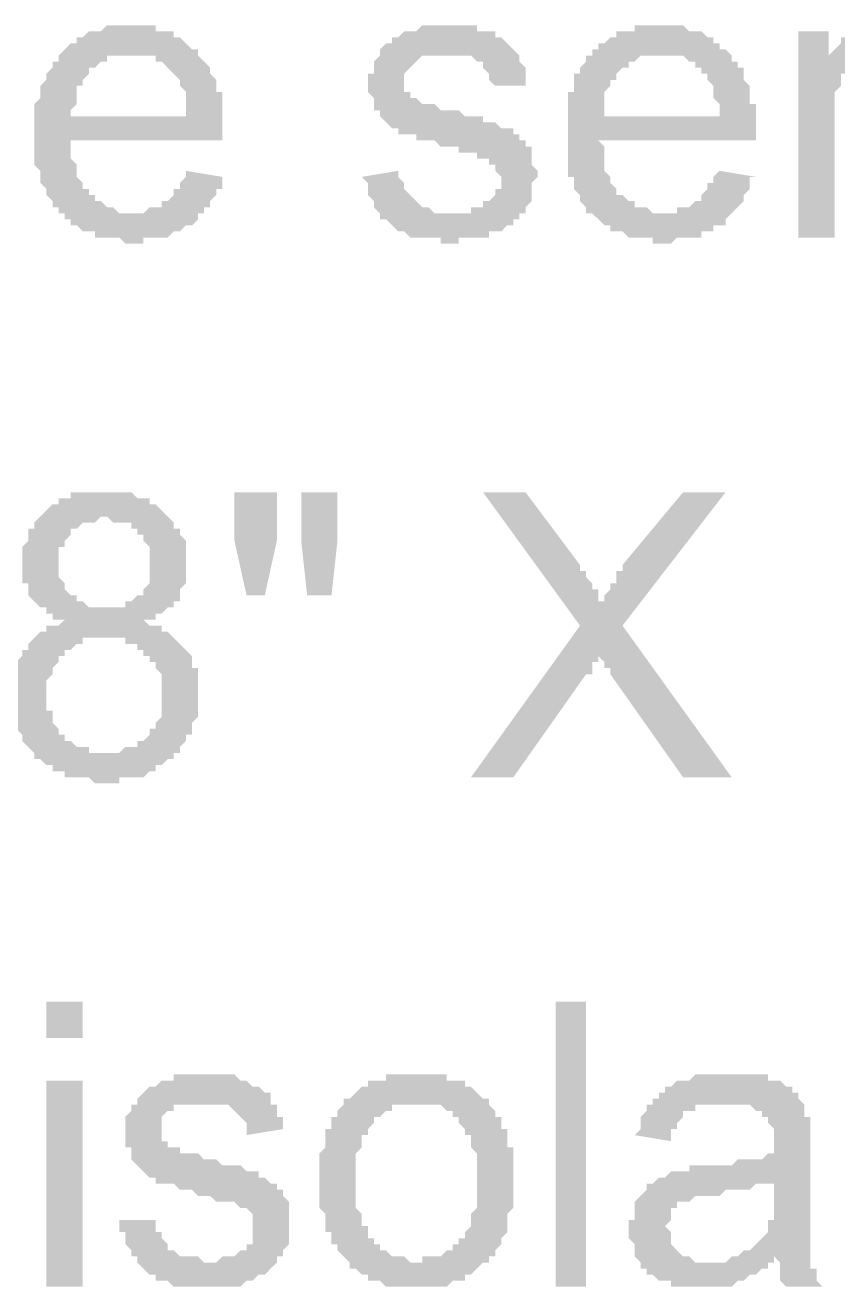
# Model space of a CAD drawing. Header units: millimetres. Extents: x 3949 to 6037, y -1956 to 1273.
# Drawn here: x 4875.21 to 4881.75, y -1666.15 to -1656 of the extents above; entities that cross this region are included whole.
import ezdxf

# ---------------------------------------------------------------- set-up
doc = ezdxf.new("R2010")
doc.units = ezdxf.units.MM
doc.layers.add('PADRÃO DE ENTRADA', color=7, linetype='Continuous', lineweight=0)

msp = doc.modelspace()

# ---------------------------------------------------------------- hatches: boundary and pattern name
at = {"layer": 'PADRÃO DE ENTRADA', "transparency": 33554559}
h = msp.add_hatch(color=7, dxfattribs=at)
h.paths.add_polyline_path([(4876.506, -1657.167), (4876.799, -1657.216), (4876.799, -1657.216), (4876.799, -1657.265), (4876.799, -1657.313), (4876.75, -1657.313), (4876.75, -1657.362), (4876.75, -1657.362), (4876.701, -1657.411), (4876.701, -1657.411), (4876.701, -1657.46), (4876.652, -1657.46), (4876.652, -1657.509), (4876.604, -1657.509), (4876.604, -1657.557), (4876.604, -1657.557), (4876.555, -1657.606), (4876.555, -1657.606), (4876.506, -1657.606), (4876.506, -1657.606), (4876.457, -1657.655), (4876.457, -1657.655), (4876.408, -1657.655), (4876.408, -1657.655), (4876.359, -1657.704), (4876.359, -1657.704), (4876.311, -1657.704), (4876.262, -1657.704), (4876.262, -1657.704), (4876.213, -1657.704), (4876.164, -1657.704), (4876.164, -1657.753), (4876.115, -1657.753), (4876.067, -1657.753), (4876.067, -1657.753), (4876.067, -1657.753), (4876.018, -1657.753), (4875.969, -1657.704), (4875.92, -1657.704), (4875.92, -1657.704), (4875.871, -1657.704), (4875.822, -1657.704), (4875.822, -1657.704), (4875.774, -1657.704), (4875.774, -1657.655), (4875.725, -1657.655), (4875.725, -1657.655), (4875.676, -1657.655), (4875.627, -1657.606), (4875.627, -1657.606), (4875.578, -1657.606), (4875.578, -1657.557), (4875.578, -1657.557), (4875.53, -1657.557), (4875.53, -1657.509), (4875.481, -1657.509), (4875.481, -1657.509), (4875.481, -1657.46), (4875.432, -1657.46), (4875.432, -1657.411), (4875.432, -1657.411), (4875.383, -1657.362), (4875.383, -1657.362), (4875.383, -1657.313), (4875.383, -1657.313), (4875.334, -1657.265), (4875.334, -1657.216), (4875.334, -1657.216), (4875.334, -1657.167), (4875.334, -1657.167), (4875.285, -1657.118), (4875.285, -1657.069), (4875.285, -1657.069), (4875.285, -1657.02), (4875.285, -1656.972), (4875.285, -1656.923), (4875.285, -1656.923), (4875.285, -1656.874), (4875.285, -1656.825), (4875.285, -1656.825), (4875.285, -1656.776), (4875.285, -1656.728), (4875.285, -1656.679), (4875.285, -1656.679), (4875.285, -1656.63), (4875.334, -1656.581), (4875.334, -1656.581), (4875.334, -1656.532), (4875.334, -1656.532), (4875.334, -1656.483), (4875.383, -1656.435), (4875.383, -1656.435), (4875.383, -1656.386), (4875.383, -1656.386), (4875.432, -1656.337), (4875.432, -1656.337), (4875.432, -1656.288), (4875.481, -1656.288), (4875.481, -1656.239), (4875.481, -1656.239), (4875.481, -1656.239), (4875.53, -1656.19), (4875.53, -1656.19), (4875.578, -1656.142), (4875.578, -1656.142), (4875.627, -1656.142), (4875.627, -1656.093), (4875.676, -1656.093), (4875.676, -1656.093), (4875.725, -1656.044), (4875.774, -1656.044), (4875.774, -1656.044), (4875.822, -1656.044), (4875.822, -1656.044), (4875.871, -1655.995), (4875.92, -1655.995), (4875.92, -1655.995), (4875.969, -1655.995), (4876.018, -1655.995), (4876.018, -1655.995), (4876.067, -1655.995), (4876.067, -1655.995), (4876.115, -1655.995), (4876.115, -1655.995), (4876.164, -1655.995), (4876.213, -1655.995), (4876.213, -1655.995), (4876.262, -1655.995), (4876.262, -1656.044), (4876.311, -1656.044), (4876.359, -1656.044), (4876.359, -1656.044), (4876.408, -1656.044), (4876.408, -1656.093), (4876.457, -1656.093), (4876.457, -1656.093), (4876.506, -1656.142), (4876.506, -1656.142), (4876.555, -1656.19), (4876.555, -1656.19), (4876.604, -1656.19), (4876.604, -1656.239), (4876.604, -1656.239), (4876.652, -1656.288), (4876.652, -1656.288), (4876.652, -1656.288), (4876.701, -1656.337), (4876.701, -1656.337), (4876.701, -1656.386), (4876.75, -1656.435), (4876.75, -1656.435), (4876.75, -1656.483), (4876.75, -1656.483), (4876.75, -1656.532), (4876.799, -1656.532), (4876.799, -1656.581), (4876.799, -1656.63), (4876.799, -1656.63), (4876.799, -1656.679), (4876.799, -1656.728), (4876.799, -1656.776), (4876.799, -1656.776), (4876.799, -1656.825), (4876.799, -1656.874), (4876.799, -1656.874), (4876.799, -1656.923), (4876.799, -1656.923), (4875.578, -1656.923), (4875.578, -1656.972), (4875.578, -1657.02), (4875.578, -1657.02), (4875.578, -1657.069), (4875.627, -1657.118), (4875.627, -1657.118), (4875.627, -1657.167), (4875.627, -1657.216), (4875.627, -1657.216), (4875.676, -1657.265), (4875.676, -1657.265), (4875.676, -1657.313), (4875.725, -1657.313), (4875.725, -1657.362), (4875.725, -1657.362), (4875.774, -1657.362), (4875.774, -1657.411), (4875.822, -1657.411), (4875.822, -1657.411), (4875.871, -1657.46), (4875.871, -1657.46), (4875.92, -1657.46), (4875.92, -1657.46), (4875.969, -1657.509), (4876.018, -1657.509), (4876.018, -1657.509), (4876.067, -1657.509), (4876.067, -1657.509), (4876.115, -1657.509), (4876.164, -1657.509), (4876.164, -1657.509), (4876.213, -1657.46), (4876.262, -1657.46), (4876.262, -1657.46), (4876.311, -1657.46), (4876.311, -1657.411), (4876.359, -1657.411), (4876.359, -1657.411), (4876.408, -1657.362), (4876.408, -1657.362), (4876.408, -1657.313), (4876.457, -1657.313), (4876.457, -1657.265), (4876.457, -1657.265), (4876.506, -1657.216), (4876.506, -1657.216), (4876.506, -1657.167), (4876.506, -1657.167)], flags=0)
h.paths.add_polyline_path([(4875.578, -1656.728), (4876.506, -1656.728), (4876.506, -1656.679), (4876.506, -1656.63), (4876.506, -1656.581), (4876.506, -1656.581), (4876.506, -1656.532), (4876.457, -1656.483), (4876.457, -1656.483), (4876.457, -1656.435), (4876.457, -1656.435), (4876.408, -1656.386), (4876.408, -1656.386), (4876.408, -1656.386), (4876.359, -1656.337), (4876.359, -1656.337), (4876.311, -1656.288), (4876.311, -1656.288), (4876.262, -1656.288), (4876.262, -1656.239), (4876.213, -1656.239), (4876.164, -1656.239), (4876.164, -1656.239), (4876.115, -1656.239), (4876.115, -1656.239), (4876.067, -1656.239), (4876.018, -1656.239), (4876.018, -1656.239), (4875.969, -1656.239), (4875.92, -1656.239), (4875.92, -1656.239), (4875.871, -1656.239), (4875.871, -1656.288), (4875.822, -1656.288), (4875.822, -1656.288), (4875.774, -1656.337), (4875.774, -1656.337), (4875.725, -1656.337), (4875.725, -1656.386), (4875.725, -1656.386), (4875.676, -1656.435), (4875.676, -1656.435), (4875.676, -1656.483), (4875.627, -1656.483), (4875.627, -1656.532), (4875.627, -1656.581), (4875.627, -1656.581), (4875.627, -1656.63), (4875.578, -1656.679), (4875.578, -1656.679), (4875.578, -1656.728)], flags=0)
for points in [[(4877.922, -1657.216), (4878.215, -1657.167), (4878.215, -1657.167), (4878.215, -1657.216), (4878.263, -1657.265), (4878.263, -1657.265), (4878.263, -1657.313), (4878.263, -1657.313), (4878.312, -1657.362), (4878.312, -1657.362), (4878.361, -1657.411), (4878.361, -1657.411), (4878.361, -1657.411), (4878.41, -1657.46), (4878.41, -1657.46), (4878.459, -1657.46), (4878.459, -1657.46), (4878.508, -1657.509), (4878.556, -1657.509), (4878.556, -1657.509), (4878.605, -1657.509), (4878.654, -1657.509), (4878.654, -1657.509), (4878.703, -1657.509), (4878.703, -1657.509), (4878.752, -1657.509), (4878.801, -1657.509), (4878.801, -1657.46), (4878.849, -1657.46), (4878.898, -1657.46), (4878.898, -1657.46), (4878.898, -1657.411), (4878.947, -1657.411), (4878.947, -1657.411), (4878.996, -1657.362), (4878.996, -1657.362), (4878.996, -1657.313), (4879.045, -1657.313), (4879.045, -1657.265), (4879.045, -1657.216), (4879.045, -1657.216), (4878.996, -1657.167), (4878.996, -1657.167), (4878.996, -1657.118), (4878.947, -1657.118), (4878.947, -1657.069), (4878.947, -1657.069), (4878.898, -1657.069), (4878.898, -1657.069), (4878.849, -1657.069), (4878.849, -1657.02), (4878.801, -1657.02), (4878.752, -1657.02), (4878.703, -1657.02), (4878.703, -1656.972), (4878.654, -1656.972), (4878.605, -1656.972), (4878.556, -1656.972), (4878.556, -1656.972), (4878.508, -1656.923), (4878.459, -1656.923), (4878.41, -1656.923), (4878.41, -1656.923), (4878.361, -1656.923), (4878.361, -1656.874), (4878.312, -1656.874), (4878.312, -1656.874), (4878.263, -1656.874), (4878.263, -1656.874), (4878.215, -1656.874), (4878.215, -1656.874), (4878.215, -1656.825), (4878.166, -1656.825), (4878.166, -1656.825), (4878.117, -1656.776), (4878.117, -1656.776), (4878.068, -1656.728), (4878.068, -1656.728), (4878.068, -1656.679), (4878.019, -1656.679), (4878.019, -1656.63), (4878.019, -1656.63), (4878.019, -1656.581), (4877.971, -1656.532), (4877.971, -1656.532), (4877.971, -1656.483), (4877.971, -1656.483), (4877.971, -1656.435), (4877.971, -1656.386), (4878.019, -1656.386), (4878.019, -1656.337), (4878.019, -1656.337), (4878.019, -1656.288), (4878.019, -1656.288), (4878.068, -1656.239), (4878.068, -1656.19), (4878.068, -1656.19), (4878.117, -1656.142), (4878.117, -1656.142), (4878.166, -1656.142), (4878.166, -1656.093), (4878.215, -1656.093), (4878.215, -1656.093), (4878.263, -1656.044), (4878.263, -1656.044), (4878.312, -1656.044), (4878.361, -1656.044), (4878.361, -1656.044), (4878.361, -1656.044), (4878.41, -1655.995), (4878.459, -1655.995), (4878.459, -1655.995), (4878.508, -1655.995), (4878.556, -1655.995), (4878.556, -1655.995), (4878.605, -1655.995), (4878.654, -1655.995), (4878.654, -1655.995), (4878.703, -1655.995), (4878.752, -1655.995), (4878.752, -1655.995), (4878.801, -1655.995), (4878.849, -1655.995), (4878.849, -1656.044), (4878.898, -1656.044), (4878.898, -1656.044), (4878.947, -1656.044), (4878.996, -1656.044), (4878.996, -1656.093), (4879.045, -1656.093), (4879.045, -1656.093), (4879.093, -1656.142), (4879.093, -1656.142), (4879.142, -1656.19), (4879.142, -1656.19), (4879.142, -1656.19), (4879.191, -1656.239), (4879.191, -1656.239), (4879.191, -1656.288), (4879.191, -1656.288), (4879.24, -1656.337), (4879.24, -1656.386), (4879.24, -1656.386), (4879.24, -1656.435), (4879.24, -1656.483), (4878.996, -1656.483), (4878.996, -1656.483), (4878.947, -1656.435), (4878.947, -1656.386), (4878.947, -1656.386), (4878.898, -1656.337), (4878.898, -1656.337), (4878.898, -1656.288), (4878.849, -1656.288), (4878.849, -1656.288), (4878.849, -1656.288), (4878.801, -1656.239), (4878.752, -1656.239), (4878.752, -1656.239), (4878.703, -1656.239), (4878.654, -1656.239), (4878.654, -1656.239), (4878.605, -1656.239), (4878.556, -1656.239), (4878.556, -1656.239), (4878.508, -1656.239), (4878.459, -1656.239), (4878.459, -1656.239), (4878.41, -1656.239), (4878.361, -1656.288), (4878.361, -1656.288), (4878.361, -1656.288), (4878.361, -1656.288), (4878.312, -1656.337), (4878.312, -1656.337), (4878.263, -1656.386), (4878.263, -1656.386), (4878.263, -1656.435), (4878.263, -1656.435), (4878.263, -1656.483), (4878.263, -1656.483), (4878.263, -1656.532), (4878.312, -1656.532), (4878.312, -1656.581), (4878.312, -1656.581), (4878.361, -1656.581), (4878.41, -1656.63), (4878.41, -1656.63), (4878.41, -1656.63), (4878.41, -1656.63), (4878.459, -1656.63), (4878.459, -1656.63), (4878.508, -1656.63), (4878.556, -1656.679), (4878.605, -1656.679), (4878.654, -1656.679), (4878.654, -1656.679), (4878.703, -1656.679), (4878.752, -1656.728), (4878.752, -1656.728), (4878.801, -1656.728), (4878.849, -1656.728), (4878.898, -1656.728), (4878.898, -1656.776), (4878.947, -1656.776), (4878.947, -1656.776), (4878.996, -1656.776), (4878.996, -1656.776), (4879.045, -1656.825), (4879.045, -1656.825), (4879.045, -1656.825), (4879.093, -1656.825), (4879.142, -1656.825), (4879.142, -1656.874), (4879.191, -1656.874), (4879.191, -1656.923), (4879.24, -1656.923), (4879.24, -1656.972), (4879.24, -1656.972), (4879.289, -1656.972), (4879.289, -1657.02), (4879.289, -1657.02), (4879.289, -1657.069), (4879.289, -1657.118), (4879.289, -1657.118), (4879.338, -1657.167), (4879.338, -1657.216), (4879.338, -1657.216), (4879.338, -1657.216), (4879.289, -1657.265), (4879.289, -1657.313), (4879.289, -1657.313), (4879.289, -1657.362), (4879.289, -1657.411), (4879.289, -1657.411), (4879.24, -1657.46), (4879.24, -1657.46), (4879.24, -1657.509), (4879.191, -1657.509), (4879.191, -1657.557), (4879.142, -1657.557), (4879.142, -1657.606), (4879.093, -1657.606), (4879.093, -1657.606), (4879.045, -1657.655), (4879.045, -1657.655), (4878.996, -1657.655), (4878.947, -1657.655), (4878.947, -1657.704), (4878.898, -1657.704), (4878.898, -1657.704), (4878.849, -1657.704), (4878.801, -1657.704), (4878.801, -1657.704), (4878.752, -1657.704), (4878.703, -1657.704), (4878.703, -1657.753), (4878.654, -1657.753), (4878.654, -1657.753), (4878.605, -1657.753), (4878.556, -1657.753), (4878.556, -1657.704), (4878.508, -1657.704), (4878.459, -1657.704), (4878.41, -1657.704), (4878.41, -1657.704), (4878.361, -1657.704), (4878.361, -1657.704), (4878.312, -1657.704), (4878.263, -1657.655), (4878.263, -1657.655), (4878.215, -1657.655), (4878.215, -1657.655), (4878.166, -1657.606), (4878.166, -1657.606), (4878.166, -1657.606), (4878.117, -1657.557), (4878.117, -1657.557), (4878.068, -1657.557), (4878.068, -1657.509), (4878.068, -1657.509), (4878.019, -1657.46), (4878.019, -1657.46), (4878.019, -1657.411), (4877.971, -1657.362), (4877.971, -1657.362), (4877.971, -1657.313), (4877.971, -1657.313), (4877.971, -1657.265), (4877.922, -1657.216), (4877.922, -1657.216)], [(4881.437, -1657.704), (4881.437, -1656.044), (4881.681, -1656.044), (4881.681, -1656.288), (4881.681, -1656.239), (4881.73, -1656.19), (4881.73, -1656.19), (4881.779, -1656.142), (4881.779, -1656.142), (4881.779, -1656.093), (4881.827, -1656.093), (4881.827, -1656.093), (4881.876, -1656.044), (4881.876, -1656.044), (4881.876, -1656.044), (4881.925, -1656.044), (4881.925, -1655.995), (4881.974, -1655.995), (4882.023, -1655.995), (4882.023, -1655.995), (4882.023, -1655.995), (4882.071, -1655.995), (4882.12, -1655.995), (4882.12, -1655.995), (4882.169, -1655.995), (4882.169, -1656.044), (4882.218, -1656.044), (4882.267, -1656.044), (4882.267, -1656.044), (4882.316, -1656.093), (4882.316, -1656.093), (4882.218, -1656.337), (4882.218, -1656.337), (4882.169, -1656.337), (4882.12, -1656.288), (4882.12, -1656.288), (4882.071, -1656.288), (4882.071, -1656.288), (4882.023, -1656.288), (4881.974, -1656.288), (4881.974, -1656.288), (4881.925, -1656.288), (4881.925, -1656.337), (4881.876, -1656.337), (4881.876, -1656.337), (4881.827, -1656.337), (4881.827, -1656.386), (4881.779, -1656.386), (4881.779, -1656.435), (4881.779, -1656.483), (4881.779, -1656.483), (4881.779, -1656.483), (4881.73, -1656.532), (4881.73, -1656.532), (4881.73, -1656.581), (4881.73, -1656.63), (4881.73, -1656.63), (4881.73, -1656.679), (4881.73, -1656.728), (4881.73, -1656.728), (4881.73, -1656.776), (4881.73, -1656.825), (4881.73, -1656.825), (4881.73, -1657.704)], [(4878.801, -1662.049), (4879.679, -1660.828), (4878.898, -1659.754), (4879.24, -1659.754), (4879.679, -1660.34), (4879.679, -1660.389), (4879.728, -1660.389), (4879.728, -1660.438), (4879.777, -1660.487), (4879.777, -1660.487), (4879.777, -1660.536), (4879.826, -1660.536), (4879.826, -1660.584), (4879.826, -1660.584), (4879.826, -1660.633), (4879.875, -1660.633), (4879.875, -1660.584), (4879.875, -1660.584), (4879.923, -1660.536), (4879.923, -1660.536), (4879.923, -1660.487), (4879.972, -1660.487), (4879.972, -1660.438), (4879.972, -1660.389), (4880.021, -1660.389), (4880.021, -1660.34), (4880.509, -1659.754), (4880.851, -1659.754), (4880.021, -1660.828), (4880.9, -1662.049), (4880.509, -1662.049), (4879.923, -1661.219), (4879.923, -1661.219), (4879.923, -1661.17), (4879.875, -1661.17), (4879.875, -1661.121), (4879.826, -1661.073), (4879.826, -1661.073), (4879.826, -1661.121), (4879.777, -1661.121), (4879.777, -1661.17), (4879.777, -1661.219), (4879.728, -1661.219), (4879.728, -1661.219), (4879.728, -1661.219), (4879.142, -1662.049)], [(4875.969, -1665.613), (4876.262, -1665.613), (4876.262, -1665.613), (4876.262, -1665.662), (4876.262, -1665.71), (4876.311, -1665.71), (4876.311, -1665.759), (4876.311, -1665.759), (4876.359, -1665.808), (4876.359, -1665.808), (4876.359, -1665.857), (4876.408, -1665.857), (4876.408, -1665.857), (4876.408, -1665.857), (4876.457, -1665.906), (4876.506, -1665.906), (4876.506, -1665.906), (4876.555, -1665.906), (4876.555, -1665.906), (4876.604, -1665.906), (4876.652, -1665.955), (4876.701, -1665.955), (4876.701, -1665.955), (4876.701, -1665.955), (4876.75, -1665.955), (4876.799, -1665.906), (4876.848, -1665.906), (4876.848, -1665.906), (4876.897, -1665.906), (4876.897, -1665.906), (4876.945, -1665.857), (4876.945, -1665.857), (4876.994, -1665.857), (4876.994, -1665.808), (4877.043, -1665.808), (4877.043, -1665.759), (4877.043, -1665.759), (4877.043, -1665.71), (4877.043, -1665.71), (4877.043, -1665.662), (4877.043, -1665.662), (4877.043, -1665.613), (4877.043, -1665.564), (4877.043, -1665.564), (4876.994, -1665.515), (4876.994, -1665.515), (4876.945, -1665.515), (4876.945, -1665.515), (4876.945, -1665.515), (4876.897, -1665.466), (4876.897, -1665.466), (4876.848, -1665.466), (4876.799, -1665.466), (4876.75, -1665.466), (4876.701, -1665.418), (4876.701, -1665.418), (4876.652, -1665.418), (4876.604, -1665.418), (4876.555, -1665.369), (4876.555, -1665.369), (4876.506, -1665.369), (4876.457, -1665.369), (4876.457, -1665.369), (4876.408, -1665.32), (4876.359, -1665.32), (4876.359, -1665.32), (4876.311, -1665.32), (4876.311, -1665.32), (4876.262, -1665.32), (4876.262, -1665.271), (4876.262, -1665.271), (4876.213, -1665.271), (4876.213, -1665.271), (4876.164, -1665.222), (4876.164, -1665.222), (4876.115, -1665.173), (4876.115, -1665.173), (4876.115, -1665.173), (4876.067, -1665.125), (4876.067, -1665.125), (4876.067, -1665.076), (4876.067, -1665.027), (4876.018, -1665.027), (4876.018, -1664.978), (4876.018, -1664.929), (4876.018, -1664.929), (4876.018, -1664.929), (4876.018, -1664.881), (4876.018, -1664.832), (4876.018, -1664.832), (4876.018, -1664.783), (4876.067, -1664.734), (4876.067, -1664.734), (4876.067, -1664.685), (4876.115, -1664.685), (4876.115, -1664.636), (4876.115, -1664.636), (4876.164, -1664.588), (4876.164, -1664.588), (4876.213, -1664.539), (4876.213, -1664.539), (4876.213, -1664.539), (4876.262, -1664.539), (4876.311, -1664.49), (4876.311, -1664.49), (4876.359, -1664.49), (4876.408, -1664.49), (4876.408, -1664.441), (4876.408, -1664.441), (4876.457, -1664.441), (4876.506, -1664.441), (4876.506, -1664.441), (4876.555, -1664.441), (4876.555, -1664.441), (4876.604, -1664.441), (4876.652, -1664.441), (4876.652, -1664.441), (4876.701, -1664.441), (4876.75, -1664.441), (4876.75, -1664.441), (4876.799, -1664.441), (4876.848, -1664.441), (4876.848, -1664.441), (4876.897, -1664.441), (4876.945, -1664.49), (4876.945, -1664.49), (4876.994, -1664.49), (4876.994, -1664.49), (4877.043, -1664.539), (4877.092, -1664.539), (4877.092, -1664.539), (4877.141, -1664.588), (4877.141, -1664.588), (4877.189, -1664.588), (4877.189, -1664.636), (4877.189, -1664.636), (4877.189, -1664.685), (4877.238, -1664.685), (4877.238, -1664.734), (4877.238, -1664.734), (4877.238, -1664.783), (4877.287, -1664.783), (4877.287, -1664.832), (4877.287, -1664.881), (4877.287, -1664.881), (4876.994, -1664.929), (4876.994, -1664.881), (4876.994, -1664.881), (4876.994, -1664.832), (4876.994, -1664.832), (4876.945, -1664.783), (4876.945, -1664.783), (4876.897, -1664.734), (4876.897, -1664.734), (4876.897, -1664.734), (4876.848, -1664.685), (4876.848, -1664.685), (4876.799, -1664.685), (4876.799, -1664.685), (4876.75, -1664.685), (4876.701, -1664.685), (4876.652, -1664.685), (4876.652, -1664.685), (4876.604, -1664.685), (4876.555, -1664.685), (4876.555, -1664.685), (4876.506, -1664.685), (4876.457, -1664.685), (4876.457, -1664.685), (4876.408, -1664.685), (4876.408, -1664.734), (4876.359, -1664.734), (4876.359, -1664.734), (4876.359, -1664.734), (4876.311, -1664.783), (4876.311, -1664.783), (4876.311, -1664.832), (4876.311, -1664.832), (4876.311, -1664.881), (4876.311, -1664.929), (4876.311, -1664.929), (4876.311, -1664.978), (4876.311, -1664.978), (4876.359, -1664.978), (4876.359, -1665.027), (4876.408, -1665.027), (4876.408, -1665.027), (4876.457, -1665.027), (4876.457, -1665.076), (4876.457, -1665.076), (4876.506, -1665.076), (4876.506, -1665.076), (4876.555, -1665.076), (4876.604, -1665.076), (4876.652, -1665.125), (4876.701, -1665.125), (4876.701, -1665.125), (4876.75, -1665.125), (4876.75, -1665.125), (4876.799, -1665.173), (4876.848, -1665.173), (4876.897, -1665.173), (4876.897, -1665.173), (4876.945, -1665.173), (4876.994, -1665.222), (4876.994, -1665.222), (4877.043, -1665.222), (4877.043, -1665.222), (4877.092, -1665.222), (4877.092, -1665.222), (4877.092, -1665.271), (4877.141, -1665.271), (4877.141, -1665.271), (4877.189, -1665.32), (4877.189, -1665.32), (4877.238, -1665.32), (4877.238, -1665.369), (4877.287, -1665.369), (4877.287, -1665.418), (4877.287, -1665.418), (4877.336, -1665.466), (4877.336, -1665.466), (4877.336, -1665.515), (4877.336, -1665.515), (4877.336, -1665.564), (4877.336, -1665.613), (4877.336, -1665.662), (4877.336, -1665.662), (4877.336, -1665.662), (4877.336, -1665.71), (4877.336, -1665.71), (4877.336, -1665.759), (4877.336, -1665.808), (4877.336, -1665.808), (4877.287, -1665.857), (4877.287, -1665.857), (4877.287, -1665.906), (4877.238, -1665.906), (4877.238, -1665.955), (4877.238, -1665.955), (4877.189, -1666.003), (4877.189, -1666.003), (4877.141, -1666.052), (4877.141, -1666.052), (4877.092, -1666.052), (4877.043, -1666.101), (4877.043, -1666.101), (4876.994, -1666.101), (4876.994, -1666.101), (4876.945, -1666.15), (4876.945, -1666.15), (4876.897, -1666.15), (4876.848, -1666.15), (4876.848, -1666.15), (4876.799, -1666.15), (4876.75, -1666.15), (4876.75, -1666.15), (4876.701, -1666.15), (4876.701, -1666.15), (4876.652, -1666.15), (4876.604, -1666.15), (4876.555, -1666.15), (4876.555, -1666.15), (4876.506, -1666.15), (4876.457, -1666.15), (4876.457, -1666.15), (4876.408, -1666.15), (4876.359, -1666.101), (4876.359, -1666.101), (4876.311, -1666.101), (4876.311, -1666.101), (4876.262, -1666.101), (4876.262, -1666.052), (4876.213, -1666.052), (4876.213, -1666.052), (4876.213, -1666.052), (4876.164, -1666.003), (4876.164, -1666.003), (4876.115, -1665.955), (4876.115, -1665.955), (4876.115, -1665.906), (4876.067, -1665.906), (4876.067, -1665.857), (4876.067, -1665.857), (4876.018, -1665.808), (4876.018, -1665.808), (4876.018, -1665.759), (4876.018, -1665.71), (4875.969, -1665.71), (4875.969, -1665.662), (4875.969, -1665.613)]]:
    msp.add_hatch(color=7, dxfattribs=at).paths.add_polyline_path(points)
h = msp.add_hatch(color=7, dxfattribs=at)
h.paths.add_polyline_path([(4880.802, -1657.167), (4881.095, -1657.216), (4881.046, -1657.216), (4881.046, -1657.265), (4881.046, -1657.313), (4881.046, -1657.313), (4880.997, -1657.362), (4880.997, -1657.362), (4880.997, -1657.411), (4880.997, -1657.411), (4880.949, -1657.46), (4880.949, -1657.46), (4880.9, -1657.509), (4880.9, -1657.509), (4880.851, -1657.557), (4880.851, -1657.557), (4880.851, -1657.606), (4880.802, -1657.606), (4880.802, -1657.606), (4880.753, -1657.606), (4880.753, -1657.655), (4880.705, -1657.655), (4880.705, -1657.655), (4880.656, -1657.655), (4880.656, -1657.704), (4880.607, -1657.704), (4880.558, -1657.704), (4880.558, -1657.704), (4880.509, -1657.704), (4880.509, -1657.704), (4880.46, -1657.704), (4880.412, -1657.753), (4880.363, -1657.753), (4880.363, -1657.753), (4880.363, -1657.753), (4880.314, -1657.753), (4880.265, -1657.753), (4880.265, -1657.704), (4880.216, -1657.704), (4880.167, -1657.704), (4880.167, -1657.704), (4880.119, -1657.704), (4880.07, -1657.704), (4880.07, -1657.704), (4880.021, -1657.655), (4880.021, -1657.655), (4879.972, -1657.655), (4879.923, -1657.655), (4879.923, -1657.606), (4879.875, -1657.606), (4879.875, -1657.606), (4879.826, -1657.557), (4879.826, -1657.557), (4879.826, -1657.557), (4879.777, -1657.509), (4879.777, -1657.509), (4879.728, -1657.509), (4879.728, -1657.46), (4879.728, -1657.46), (4879.679, -1657.411), (4879.679, -1657.411), (4879.679, -1657.362), (4879.679, -1657.362), (4879.63, -1657.313), (4879.63, -1657.313), (4879.63, -1657.265), (4879.63, -1657.216), (4879.582, -1657.216), (4879.582, -1657.167), (4879.582, -1657.167), (4879.582, -1657.118), (4879.582, -1657.069), (4879.582, -1657.069), (4879.582, -1657.02), (4879.582, -1656.972), (4879.582, -1656.923), (4879.582, -1656.923), (4879.582, -1656.874), (4879.582, -1656.825), (4879.582, -1656.825), (4879.582, -1656.776), (4879.582, -1656.728), (4879.582, -1656.679), (4879.582, -1656.679), (4879.582, -1656.63), (4879.582, -1656.581), (4879.582, -1656.581), (4879.582, -1656.532), (4879.63, -1656.532), (4879.63, -1656.483), (4879.63, -1656.435), (4879.63, -1656.435), (4879.63, -1656.386), (4879.679, -1656.386), (4879.679, -1656.337), (4879.679, -1656.337), (4879.728, -1656.288), (4879.728, -1656.288), (4879.728, -1656.239), (4879.777, -1656.239), (4879.777, -1656.239), (4879.777, -1656.19), (4879.826, -1656.19), (4879.826, -1656.142), (4879.875, -1656.142), (4879.875, -1656.142), (4879.923, -1656.093), (4879.923, -1656.093), (4879.972, -1656.093), (4879.972, -1656.044), (4880.021, -1656.044), (4880.07, -1656.044), (4880.07, -1656.044), (4880.119, -1656.044), (4880.119, -1655.995), (4880.167, -1655.995), (4880.216, -1655.995), (4880.216, -1655.995), (4880.265, -1655.995), (4880.314, -1655.995), (4880.314, -1655.995), (4880.314, -1655.995), (4880.363, -1655.995), (4880.412, -1655.995), (4880.412, -1655.995), (4880.46, -1655.995), (4880.509, -1655.995), (4880.509, -1655.995), (4880.558, -1656.044), (4880.607, -1656.044), (4880.607, -1656.044), (4880.656, -1656.044), (4880.656, -1656.044), (4880.705, -1656.093), (4880.705, -1656.093), (4880.753, -1656.093), (4880.753, -1656.142), (4880.802, -1656.142), (4880.802, -1656.19), (4880.851, -1656.19), (4880.851, -1656.19), (4880.9, -1656.239), (4880.9, -1656.239), (4880.9, -1656.288), (4880.949, -1656.288), (4880.949, -1656.288), (4880.949, -1656.337), (4880.997, -1656.337), (4880.997, -1656.386), (4880.997, -1656.435), (4880.997, -1656.435), (4881.046, -1656.483), (4881.046, -1656.483), (4881.046, -1656.532), (4881.046, -1656.532), (4881.046, -1656.581), (4881.046, -1656.63), (4881.095, -1656.63), (4881.095, -1656.679), (4881.095, -1656.728), (4881.095, -1656.776), (4881.095, -1656.776), (4881.095, -1656.825), (4881.095, -1656.874), (4881.095, -1656.874), (4881.095, -1656.923), (4881.095, -1656.923), (4879.826, -1656.923), (4879.875, -1656.972), (4879.875, -1657.02), (4879.875, -1657.02), (4879.875, -1657.069), (4879.875, -1657.118), (4879.875, -1657.118), (4879.875, -1657.167), (4879.923, -1657.216), (4879.923, -1657.216), (4879.923, -1657.265), (4879.923, -1657.265), (4879.972, -1657.313), (4879.972, -1657.313), (4879.972, -1657.362), (4880.021, -1657.362), (4880.021, -1657.362), (4880.07, -1657.411), (4880.07, -1657.411), (4880.119, -1657.411), (4880.119, -1657.46), (4880.167, -1657.46), (4880.167, -1657.46), (4880.216, -1657.46), (4880.265, -1657.509), (4880.265, -1657.509), (4880.314, -1657.509), (4880.314, -1657.509), (4880.363, -1657.509), (4880.363, -1657.509), (4880.412, -1657.509), (4880.46, -1657.509), (4880.46, -1657.46), (4880.509, -1657.46), (4880.558, -1657.46), (4880.558, -1657.46), (4880.607, -1657.411), (4880.607, -1657.411), (4880.656, -1657.411), (4880.656, -1657.362), (4880.656, -1657.362), (4880.705, -1657.313), (4880.705, -1657.313), (4880.705, -1657.265), (4880.753, -1657.265), (4880.753, -1657.216), (4880.753, -1657.216), (4880.802, -1657.167), (4880.802, -1657.167)], flags=0)
h.paths.add_polyline_path([(4879.875, -1656.728), (4880.802, -1656.728), (4880.802, -1656.679), (4880.802, -1656.63), (4880.753, -1656.581), (4880.753, -1656.581), (4880.753, -1656.532), (4880.753, -1656.483), (4880.753, -1656.483), (4880.705, -1656.435), (4880.705, -1656.435), (4880.705, -1656.386), (4880.705, -1656.386), (4880.656, -1656.386), (4880.656, -1656.337), (4880.607, -1656.337), (4880.607, -1656.288), (4880.558, -1656.288), (4880.558, -1656.288), (4880.509, -1656.239), (4880.509, -1656.239), (4880.46, -1656.239), (4880.412, -1656.239), (4880.412, -1656.239), (4880.363, -1656.239), (4880.314, -1656.239), (4880.314, -1656.239), (4880.265, -1656.239), (4880.216, -1656.239), (4880.216, -1656.239), (4880.167, -1656.239), (4880.167, -1656.239), (4880.119, -1656.288), (4880.119, -1656.288), (4880.07, -1656.288), (4880.07, -1656.337), (4880.021, -1656.337), (4880.021, -1656.337), (4879.972, -1656.386), (4879.972, -1656.386), (4879.972, -1656.435), (4879.923, -1656.435), (4879.923, -1656.483), (4879.923, -1656.483), (4879.875, -1656.532), (4879.875, -1656.581), (4879.875, -1656.581), (4879.875, -1656.63), (4879.875, -1656.679), (4879.875, -1656.679), (4879.875, -1656.728)], flags=0)
h = msp.add_hatch(color=7, dxfattribs=at)
h.paths.add_polyline_path([(4875.53, -1660.78), (4875.481, -1660.78), (4875.481, -1660.78), (4875.432, -1660.78), (4875.432, -1660.731), (4875.383, -1660.731), (4875.383, -1660.682), (4875.334, -1660.682), (4875.334, -1660.682), (4875.285, -1660.633), (4875.285, -1660.633), (4875.285, -1660.633), (4875.237, -1660.584), (4875.237, -1660.584), (4875.237, -1660.536), (4875.237, -1660.487), (4875.188, -1660.487), (4875.188, -1660.438), (4875.188, -1660.438), (4875.188, -1660.389), (4875.188, -1660.34), (4875.188, -1660.34), (4875.188, -1660.291), (4875.188, -1660.291), (4875.188, -1660.243), (4875.188, -1660.194), (4875.188, -1660.194), (4875.237, -1660.145), (4875.237, -1660.096), (4875.237, -1660.096), (4875.237, -1660.047), (4875.285, -1660.047), (4875.285, -1659.998), (4875.285, -1659.998), (4875.334, -1659.95), (4875.334, -1659.95), (4875.383, -1659.901), (4875.383, -1659.901), (4875.383, -1659.901), (4875.432, -1659.852), (4875.432, -1659.852), (4875.481, -1659.852), (4875.481, -1659.803), (4875.53, -1659.803), (4875.53, -1659.803), (4875.578, -1659.803), (4875.578, -1659.754), (4875.627, -1659.754), (4875.676, -1659.754), (4875.676, -1659.754), (4875.725, -1659.754), (4875.774, -1659.754), (4875.774, -1659.754), (4875.822, -1659.754), (4875.871, -1659.754), (4875.871, -1659.754), (4875.92, -1659.754), (4875.969, -1659.754), (4875.969, -1659.754), (4876.018, -1659.754), (4876.067, -1659.754), (4876.067, -1659.754), (4876.115, -1659.803), (4876.115, -1659.803), (4876.164, -1659.803), (4876.213, -1659.803), (4876.213, -1659.852), (4876.262, -1659.852), (4876.262, -1659.852), (4876.311, -1659.901), (4876.311, -1659.901), (4876.311, -1659.901), (4876.359, -1659.95), (4876.359, -1659.95), (4876.408, -1659.998), (4876.408, -1659.998), (4876.408, -1660.047), (4876.457, -1660.047), (4876.457, -1660.096), (4876.457, -1660.096), (4876.506, -1660.145), (4876.506, -1660.194), (4876.506, -1660.194), (4876.506, -1660.243), (4876.506, -1660.291), (4876.506, -1660.291), (4876.506, -1660.34), (4876.506, -1660.34), (4876.506, -1660.389), (4876.506, -1660.389), (4876.506, -1660.438), (4876.506, -1660.487), (4876.506, -1660.487), (4876.457, -1660.536), (4876.457, -1660.536), (4876.457, -1660.584), (4876.457, -1660.633), (4876.408, -1660.633), (4876.408, -1660.633), (4876.408, -1660.682), (4876.359, -1660.682), (4876.359, -1660.682), (4876.311, -1660.731), (4876.311, -1660.731), (4876.262, -1660.731), (4876.262, -1660.78), (4876.213, -1660.78), (4876.164, -1660.78), (4876.164, -1660.78), (4876.213, -1660.828), (4876.262, -1660.828), (4876.262, -1660.828), (4876.311, -1660.828), (4876.311, -1660.877), (4876.359, -1660.877), (4876.359, -1660.877), (4876.408, -1660.926), (4876.408, -1660.926), (4876.457, -1660.975), (4876.457, -1660.975), (4876.506, -1661.024), (4876.506, -1661.024), (4876.506, -1661.024), (4876.555, -1661.073), (4876.555, -1661.121), (4876.555, -1661.121), (4876.555, -1661.17), (4876.604, -1661.17), (4876.604, -1661.219), (4876.604, -1661.268), (4876.604, -1661.268), (4876.604, -1661.317), (4876.604, -1661.365), (4876.604, -1661.365), (4876.604, -1661.365), (4876.604, -1661.414), (4876.604, -1661.463), (4876.604, -1661.463), (4876.604, -1661.512), (4876.604, -1661.561), (4876.604, -1661.561), (4876.555, -1661.61), (4876.555, -1661.61), (4876.555, -1661.658), (4876.555, -1661.707), (4876.506, -1661.707), (4876.506, -1661.756), (4876.506, -1661.756), (4876.457, -1661.805), (4876.457, -1661.805), (4876.457, -1661.854), (4876.408, -1661.854), (4876.408, -1661.902), (4876.359, -1661.902), (4876.359, -1661.902), (4876.311, -1661.951), (4876.311, -1661.951), (4876.262, -1661.951), (4876.262, -1662), (4876.213, -1662), (4876.213, -1662), (4876.164, -1662.049), (4876.164, -1662.049), (4876.115, -1662.049), (4876.067, -1662.049), (4876.067, -1662.049), (4876.018, -1662.049), (4875.969, -1662.049), (4875.969, -1662.098), (4875.92, -1662.098), (4875.871, -1662.098), (4875.871, -1662.098), (4875.871, -1662.098), (4875.822, -1662.098), (4875.774, -1662.098), (4875.774, -1662.098), (4875.725, -1662.049), (4875.676, -1662.049), (4875.676, -1662.049), (4875.627, -1662.049), (4875.578, -1662.049), (4875.578, -1662.049), (4875.53, -1662.049), (4875.53, -1662), (4875.481, -1662), (4875.432, -1662), (4875.432, -1661.951), (4875.383, -1661.951), (4875.383, -1661.951), (4875.334, -1661.902), (4875.334, -1661.902), (4875.285, -1661.902), (4875.285, -1661.902), (4875.285, -1661.854), (4875.285, -1661.854), (4875.237, -1661.805), (4875.237, -1661.805), (4875.188, -1661.756), (4875.188, -1661.756), (4875.188, -1661.707), (4875.139, -1661.658), (4875.139, -1661.658), (4875.139, -1661.61), (4875.139, -1661.61), (4875.139, -1661.561), (4875.09, -1661.512), (4875.09, -1661.512), (4875.09, -1661.463), (4875.09, -1661.463), (4875.09, -1661.414), (4875.09, -1661.365), (4875.09, -1661.365), (4875.09, -1661.317), (4875.09, -1661.268), (4875.09, -1661.268), (4875.139, -1661.219), (4875.139, -1661.17), (4875.139, -1661.17), (4875.139, -1661.121), (4875.139, -1661.121), (4875.188, -1661.073), (4875.188, -1661.024), (4875.188, -1661.024), (4875.237, -1661.024), (4875.237, -1660.975), (4875.237, -1660.975), (4875.285, -1660.926), (4875.285, -1660.926), (4875.334, -1660.877), (4875.334, -1660.877), (4875.383, -1660.877), (4875.383, -1660.828), (4875.432, -1660.828), (4875.481, -1660.828), (4875.481, -1660.828), (4875.53, -1660.78), (4875.53, -1660.78)], flags=0)
h.paths.add_polyline_path([(4875.481, -1660.34), (4875.481, -1660.34), (4875.481, -1660.389), (4875.481, -1660.438), (4875.481, -1660.438), (4875.53, -1660.487), (4875.53, -1660.487), (4875.53, -1660.536), (4875.53, -1660.536), (4875.578, -1660.584), (4875.578, -1660.584), (4875.627, -1660.584), (4875.627, -1660.633), (4875.676, -1660.633), (4875.676, -1660.633), (4875.725, -1660.682), (4875.725, -1660.682), (4875.774, -1660.682), (4875.822, -1660.682), (4875.822, -1660.682), (4875.871, -1660.682), (4875.871, -1660.682), (4875.92, -1660.682), (4875.969, -1660.682), (4875.969, -1660.682), (4876.018, -1660.682), (4876.018, -1660.633), (4876.067, -1660.633), (4876.067, -1660.633), (4876.115, -1660.584), (4876.115, -1660.584), (4876.164, -1660.584), (4876.164, -1660.536), (4876.164, -1660.536), (4876.213, -1660.487), (4876.213, -1660.438), (4876.213, -1660.438), (4876.213, -1660.389), (4876.213, -1660.389), (4876.213, -1660.34), (4876.213, -1660.291), (4876.213, -1660.291), (4876.213, -1660.243), (4876.213, -1660.194), (4876.213, -1660.194), (4876.164, -1660.145), (4876.164, -1660.145), (4876.164, -1660.096), (4876.115, -1660.096), (4876.115, -1660.096), (4876.115, -1660.047), (4876.067, -1660.047), (4876.067, -1659.998), (4876.018, -1659.998), (4875.969, -1659.998), (4875.969, -1659.998), (4875.92, -1659.998), (4875.92, -1659.998), (4875.871, -1659.95), (4875.871, -1659.95), (4875.822, -1659.95), (4875.774, -1659.998), (4875.774, -1659.998), (4875.725, -1659.998), (4875.676, -1659.998), (4875.676, -1659.998), (4875.627, -1660.047), (4875.627, -1660.047), (4875.578, -1660.047), (4875.578, -1660.096), (4875.578, -1660.096), (4875.53, -1660.145), (4875.53, -1660.145), (4875.53, -1660.194), (4875.481, -1660.194), (4875.481, -1660.243), (4875.481, -1660.243), (4875.481, -1660.291), (4875.481, -1660.34)], flags=0)
h.paths.add_polyline_path([(4875.383, -1661.365), (4875.383, -1661.414), (4875.383, -1661.463), (4875.383, -1661.463), (4875.383, -1661.512), (4875.432, -1661.512), (4875.432, -1661.561), (4875.432, -1661.61), (4875.432, -1661.61), (4875.481, -1661.658), (4875.481, -1661.658), (4875.481, -1661.707), (4875.53, -1661.707), (4875.53, -1661.756), (4875.578, -1661.756), (4875.578, -1661.756), (4875.627, -1661.805), (4875.627, -1661.805), (4875.676, -1661.805), (4875.725, -1661.805), (4875.725, -1661.854), (4875.774, -1661.854), (4875.774, -1661.854), (4875.822, -1661.854), (4875.871, -1661.854), (4875.871, -1661.854), (4875.92, -1661.854), (4875.969, -1661.854), (4875.969, -1661.854), (4876.018, -1661.805), (4876.067, -1661.805), (4876.067, -1661.805), (4876.115, -1661.805), (4876.115, -1661.756), (4876.164, -1661.756), (4876.164, -1661.756), (4876.213, -1661.707), (4876.213, -1661.707), (4876.213, -1661.658), (4876.262, -1661.658), (4876.262, -1661.61), (4876.262, -1661.61), (4876.311, -1661.561), (4876.311, -1661.561), (4876.311, -1661.512), (4876.311, -1661.463), (4876.311, -1661.463), (4876.311, -1661.414), (4876.311, -1661.414), (4876.311, -1661.365), (4876.311, -1661.317), (4876.311, -1661.268), (4876.311, -1661.268), (4876.311, -1661.219), (4876.311, -1661.219), (4876.262, -1661.17), (4876.262, -1661.17), (4876.262, -1661.121), (4876.213, -1661.121), (4876.213, -1661.073), (4876.164, -1661.073), (4876.164, -1661.024), (4876.115, -1661.024), (4876.115, -1660.975), (4876.067, -1660.975), (4876.067, -1660.975), (4876.018, -1660.975), (4876.018, -1660.926), (4875.969, -1660.926), (4875.92, -1660.926), (4875.92, -1660.926), (4875.871, -1660.926), (4875.871, -1660.926), (4875.822, -1660.926), (4875.774, -1660.926), (4875.725, -1660.926), (4875.725, -1660.926), (4875.676, -1660.926), (4875.676, -1660.975), (4875.627, -1660.975), (4875.627, -1660.975), (4875.578, -1661.024), (4875.578, -1661.024), (4875.53, -1661.024), (4875.53, -1661.073), (4875.481, -1661.073), (4875.481, -1661.121), (4875.481, -1661.121), (4875.432, -1661.17), (4875.432, -1661.17), (4875.432, -1661.219), (4875.432, -1661.219), (4875.383, -1661.268), (4875.383, -1661.317), (4875.383, -1661.317), (4875.383, -1661.365), (4875.383, -1661.365)], flags=0)
h = msp.add_hatch(color=7, dxfattribs=at)
h.paths.add_polyline_path([(4876.994, -1660.584), (4876.897, -1660.145), (4876.897, -1659.754), (4877.238, -1659.754), (4877.238, -1660.145), (4877.141, -1660.584)], flags=0)
h.paths.add_polyline_path([(4877.482, -1660.584), (4877.434, -1660.145), (4877.434, -1659.754), (4877.726, -1659.754), (4877.726, -1660.145), (4877.678, -1660.584)], flags=0)
h = msp.add_hatch(color=7, dxfattribs=at)
h.paths.add_polyline_path([(4877.58, -1665.32), (4877.58, -1665.271), (4877.58, -1665.222), (4877.58, -1665.173), (4877.58, -1665.173), (4877.58, -1665.125), (4877.58, -1665.076), (4877.629, -1665.027), (4877.629, -1665.027), (4877.629, -1664.978), (4877.629, -1664.978), (4877.629, -1664.929), (4877.629, -1664.881), (4877.678, -1664.881), (4877.678, -1664.832), (4877.678, -1664.832), (4877.678, -1664.783), (4877.726, -1664.783), (4877.726, -1664.734), (4877.726, -1664.734), (4877.775, -1664.685), (4877.775, -1664.685), (4877.775, -1664.636), (4877.824, -1664.636), (4877.824, -1664.636), (4877.824, -1664.636), (4877.873, -1664.588), (4877.873, -1664.588), (4877.922, -1664.539), (4877.922, -1664.539), (4877.971, -1664.539), (4877.971, -1664.49), (4878.019, -1664.49), (4878.068, -1664.49), (4878.068, -1664.49), (4878.117, -1664.49), (4878.117, -1664.441), (4878.166, -1664.441), (4878.215, -1664.441), (4878.215, -1664.441), (4878.263, -1664.441), (4878.312, -1664.441), (4878.312, -1664.441), (4878.361, -1664.441), (4878.361, -1664.441), (4878.41, -1664.441), (4878.41, -1664.441), (4878.459, -1664.441), (4878.508, -1664.441), (4878.508, -1664.441), (4878.556, -1664.441), (4878.605, -1664.441), (4878.605, -1664.49), (4878.654, -1664.49), (4878.654, -1664.49), (4878.703, -1664.49), (4878.752, -1664.49), (4878.752, -1664.539), (4878.801, -1664.539), (4878.801, -1664.539), (4878.849, -1664.588), (4878.849, -1664.588), (4878.898, -1664.636), (4878.898, -1664.636), (4878.947, -1664.636), (4878.947, -1664.685), (4878.947, -1664.685), (4878.996, -1664.734), (4878.996, -1664.734), (4878.996, -1664.783), (4879.045, -1664.783), (4879.045, -1664.832), (4879.045, -1664.832), (4879.045, -1664.881), (4879.093, -1664.881), (4879.093, -1664.929), (4879.093, -1664.978), (4879.093, -1664.978), (4879.093, -1665.027), (4879.142, -1665.027), (4879.142, -1665.076), (4879.142, -1665.125), (4879.142, -1665.125), (4879.142, -1665.173), (4879.142, -1665.222), (4879.142, -1665.271), (4879.142, -1665.271), (4879.142, -1665.32), (4879.142, -1665.369), (4879.142, -1665.369), (4879.142, -1665.418), (4879.142, -1665.466), (4879.142, -1665.515), (4879.142, -1665.515), (4879.093, -1665.564), (4879.093, -1665.564), (4879.093, -1665.613), (4879.093, -1665.662), (4879.093, -1665.662), (4879.093, -1665.71), (4879.093, -1665.71), (4879.045, -1665.759), (4879.045, -1665.759), (4879.045, -1665.759), (4879.045, -1665.808), (4878.996, -1665.857), (4878.996, -1665.857), (4878.996, -1665.906), (4878.947, -1665.906), (4878.947, -1665.955), (4878.898, -1665.955), (4878.898, -1665.955), (4878.849, -1666.003), (4878.849, -1666.003), (4878.801, -1666.052), (4878.801, -1666.052), (4878.752, -1666.052), (4878.752, -1666.101), (4878.703, -1666.101), (4878.703, -1666.101), (4878.654, -1666.101), (4878.605, -1666.15), (4878.605, -1666.15), (4878.556, -1666.15), (4878.508, -1666.15), (4878.508, -1666.15), (4878.459, -1666.15), (4878.459, -1666.15), (4878.41, -1666.15), (4878.361, -1666.15), (4878.361, -1666.15), (4878.312, -1666.15), (4878.312, -1666.15), (4878.263, -1666.15), (4878.215, -1666.15), (4878.215, -1666.15), (4878.166, -1666.15), (4878.117, -1666.15), (4878.117, -1666.15), (4878.068, -1666.101), (4878.068, -1666.101), (4878.019, -1666.101), (4877.971, -1666.101), (4877.971, -1666.052), (4877.922, -1666.052), (4877.922, -1666.052), (4877.873, -1666.003), (4877.873, -1666.003), (4877.824, -1666.003), (4877.824, -1665.955), (4877.824, -1665.955), (4877.775, -1665.906), (4877.775, -1665.906), (4877.726, -1665.857), (4877.726, -1665.857), (4877.726, -1665.808), (4877.678, -1665.808), (4877.678, -1665.759), (4877.678, -1665.759), (4877.678, -1665.71), (4877.629, -1665.71), (4877.629, -1665.662), (4877.629, -1665.662), (4877.629, -1665.613), (4877.629, -1665.564), (4877.629, -1665.564), (4877.58, -1665.515), (4877.58, -1665.466), (4877.58, -1665.466), (4877.58, -1665.418), (4877.58, -1665.369), (4877.58, -1665.369), (4877.58, -1665.32), (4877.58, -1665.32)], flags=0)
h.paths.add_polyline_path([(4877.873, -1665.32), (4877.873, -1665.32), (4877.873, -1665.369), (4877.873, -1665.418), (4877.873, -1665.466), (4877.873, -1665.466), (4877.873, -1665.515), (4877.922, -1665.564), (4877.922, -1665.564), (4877.922, -1665.613), (4877.922, -1665.613), (4877.922, -1665.662), (4877.971, -1665.662), (4877.971, -1665.71), (4877.971, -1665.71), (4877.971, -1665.759), (4878.019, -1665.759), (4878.019, -1665.759), (4878.019, -1665.808), (4878.068, -1665.808), (4878.068, -1665.857), (4878.117, -1665.857), (4878.117, -1665.857), (4878.166, -1665.906), (4878.166, -1665.906), (4878.215, -1665.906), (4878.263, -1665.906), (4878.263, -1665.906), (4878.312, -1665.955), (4878.361, -1665.955), (4878.361, -1665.955), (4878.41, -1665.955), (4878.41, -1665.906), (4878.459, -1665.906), (4878.508, -1665.906), (4878.508, -1665.906), (4878.556, -1665.906), (4878.556, -1665.906), (4878.605, -1665.857), (4878.605, -1665.857), (4878.654, -1665.857), (4878.654, -1665.808), (4878.703, -1665.808), (4878.703, -1665.759), (4878.752, -1665.759), (4878.752, -1665.71), (4878.752, -1665.71), (4878.752, -1665.71), (4878.801, -1665.662), (4878.801, -1665.613), (4878.801, -1665.613), (4878.801, -1665.564), (4878.801, -1665.564), (4878.849, -1665.515), (4878.849, -1665.466), (4878.849, -1665.466), (4878.849, -1665.418), (4878.849, -1665.369), (4878.849, -1665.32), (4878.849, -1665.32), (4878.849, -1665.271), (4878.849, -1665.271), (4878.849, -1665.222), (4878.849, -1665.173), (4878.849, -1665.125), (4878.849, -1665.125), (4878.849, -1665.076), (4878.801, -1665.027), (4878.801, -1665.027), (4878.801, -1664.978), (4878.801, -1664.978), (4878.801, -1664.929), (4878.752, -1664.929), (4878.752, -1664.881), (4878.752, -1664.881), (4878.703, -1664.832), (4878.703, -1664.832), (4878.703, -1664.783), (4878.654, -1664.783), (4878.654, -1664.734), (4878.605, -1664.734), (4878.605, -1664.734), (4878.556, -1664.685), (4878.556, -1664.685), (4878.508, -1664.685), (4878.459, -1664.685), (4878.459, -1664.685), (4878.41, -1664.685), (4878.41, -1664.685), (4878.361, -1664.685), (4878.312, -1664.685), (4878.312, -1664.685), (4878.263, -1664.685), (4878.215, -1664.685), (4878.215, -1664.685), (4878.166, -1664.685), (4878.166, -1664.734), (4878.117, -1664.734), (4878.117, -1664.734), (4878.068, -1664.783), (4878.068, -1664.783), (4878.019, -1664.783), (4878.019, -1664.832), (4878.019, -1664.832), (4877.971, -1664.881), (4877.971, -1664.881), (4877.971, -1664.929), (4877.922, -1664.929), (4877.922, -1664.978), (4877.922, -1664.978), (4877.922, -1665.027), (4877.922, -1665.027), (4877.873, -1665.076), (4877.873, -1665.125), (4877.873, -1665.125), (4877.873, -1665.173), (4877.873, -1665.222), (4877.873, -1665.271), (4877.873, -1665.271), (4877.873, -1665.32)], flags=0)
h = msp.add_hatch(color=7, dxfattribs=at)
h.paths.add_polyline_path([(4881.242, -1665.906), (4881.242, -1665.955), (4881.193, -1665.955), (4881.193, -1666.003), (4881.144, -1666.003), (4881.144, -1666.003), (4881.095, -1666.052), (4881.095, -1666.052), (4881.046, -1666.052), (4880.997, -1666.101), (4880.997, -1666.101), (4880.949, -1666.101), (4880.949, -1666.101), (4880.949, -1666.101), (4880.9, -1666.15), (4880.851, -1666.15), (4880.851, -1666.15), (4880.802, -1666.15), (4880.802, -1666.15), (4880.753, -1666.15), (4880.705, -1666.15), (4880.705, -1666.15), (4880.656, -1666.15), (4880.607, -1666.15), (4880.558, -1666.15), (4880.558, -1666.15), (4880.509, -1666.15), (4880.46, -1666.15), (4880.46, -1666.15), (4880.412, -1666.15), (4880.412, -1666.101), (4880.363, -1666.101), (4880.314, -1666.101), (4880.314, -1666.101), (4880.265, -1666.052), (4880.265, -1666.052), (4880.265, -1666.052), (4880.216, -1666.052), (4880.216, -1666.003), (4880.167, -1666.003), (4880.167, -1665.955), (4880.167, -1665.955), (4880.119, -1665.906), (4880.119, -1665.906), (4880.119, -1665.857), (4880.119, -1665.808), (4880.119, -1665.808), (4880.07, -1665.759), (4880.07, -1665.71), (4880.07, -1665.71), (4880.07, -1665.71), (4880.07, -1665.662), (4880.07, -1665.613), (4880.119, -1665.613), (4880.119, -1665.564), (4880.119, -1665.515), (4880.119, -1665.515), (4880.119, -1665.466), (4880.119, -1665.466), (4880.167, -1665.418), (4880.167, -1665.418), (4880.216, -1665.369), (4880.216, -1665.369), (4880.216, -1665.32), (4880.265, -1665.32), (4880.265, -1665.32), (4880.314, -1665.271), (4880.363, -1665.271), (4880.363, -1665.271), (4880.412, -1665.222), (4880.412, -1665.222), (4880.46, -1665.222), (4880.509, -1665.222), (4880.509, -1665.222), (4880.558, -1665.222), (4880.558, -1665.173), (4880.607, -1665.173), (4880.607, -1665.173), (4880.656, -1665.173), (4880.705, -1665.173), (4880.753, -1665.173), (4880.802, -1665.173), (4880.802, -1665.173), (4880.851, -1665.173), (4880.9, -1665.173), (4880.949, -1665.125), (4880.949, -1665.125), (4880.997, -1665.125), (4881.046, -1665.125), (4881.046, -1665.125), (4881.095, -1665.125), (4881.144, -1665.125), (4881.144, -1665.125), (4881.193, -1665.076), (4881.193, -1665.076), (4881.242, -1665.076), (4881.242, -1665.076), (4881.242, -1665.027), (4881.242, -1665.027), (4881.242, -1664.978), (4881.242, -1664.978), (4881.242, -1664.929), (4881.242, -1664.881), (4881.242, -1664.881), (4881.193, -1664.832), (4881.193, -1664.832), (4881.193, -1664.783), (4881.193, -1664.783), (4881.144, -1664.783), (4881.144, -1664.734), (4881.095, -1664.734), (4881.095, -1664.734), (4881.046, -1664.685), (4881.046, -1664.685), (4880.997, -1664.685), (4880.997, -1664.685), (4880.949, -1664.685), (4880.9, -1664.685), (4880.9, -1664.685), (4880.851, -1664.685), (4880.802, -1664.685), (4880.753, -1664.685), (4880.753, -1664.685), (4880.705, -1664.685), (4880.656, -1664.685), (4880.656, -1664.685), (4880.607, -1664.685), (4880.607, -1664.734), (4880.558, -1664.734), (4880.558, -1664.734), (4880.509, -1664.734), (4880.509, -1664.783), (4880.509, -1664.783), (4880.46, -1664.832), (4880.46, -1664.832), (4880.46, -1664.881), (4880.412, -1664.881), (4880.412, -1664.929), (4880.412, -1664.978), (4880.412, -1664.978), (4880.119, -1664.929), (4880.119, -1664.929), (4880.167, -1664.881), (4880.167, -1664.832), (4880.167, -1664.832), (4880.167, -1664.783), (4880.216, -1664.734), (4880.216, -1664.734), (4880.216, -1664.685), (4880.265, -1664.685), (4880.265, -1664.636), (4880.265, -1664.636), (4880.314, -1664.636), (4880.314, -1664.588), (4880.363, -1664.588), (4880.363, -1664.539), (4880.412, -1664.539), (4880.412, -1664.539), (4880.46, -1664.49), (4880.509, -1664.49), (4880.509, -1664.49), (4880.509, -1664.49), (4880.558, -1664.49), (4880.607, -1664.441), (4880.607, -1664.441), (4880.656, -1664.441), (4880.705, -1664.441), (4880.705, -1664.441), (4880.753, -1664.441), (4880.802, -1664.441), (4880.802, -1664.441), (4880.851, -1664.441), (4880.9, -1664.441), (4880.9, -1664.441), (4880.949, -1664.441), (4880.997, -1664.441), (4881.046, -1664.441), (4881.046, -1664.441), (4881.095, -1664.441), (4881.144, -1664.441), (4881.144, -1664.441), (4881.193, -1664.441), (4881.193, -1664.49), (4881.242, -1664.49), (4881.242, -1664.49), (4881.29, -1664.49), (4881.339, -1664.539), (4881.339, -1664.539), (4881.388, -1664.539), (4881.388, -1664.588), (4881.437, -1664.588), (4881.437, -1664.588), (4881.437, -1664.636), (4881.437, -1664.636), (4881.486, -1664.685), (4881.486, -1664.734), (4881.486, -1664.734), (4881.486, -1664.783), (4881.534, -1664.783), (4881.534, -1664.832), (4881.534, -1664.832), (4881.534, -1664.881), (4881.534, -1664.881), (4881.534, -1664.929), (4881.534, -1664.978), (4881.534, -1665.027), (4881.534, -1665.076), (4881.534, -1665.076), (4881.534, -1665.418), (4881.534, -1665.466), (4881.534, -1665.515), (4881.534, -1665.564), (4881.534, -1665.613), (4881.534, -1665.662), (4881.534, -1665.71), (4881.534, -1665.71), (4881.534, -1665.759), (4881.534, -1665.808), (4881.534, -1665.808), (4881.534, -1665.857), (4881.534, -1665.857), (4881.534, -1665.906), (4881.534, -1665.906), (4881.534, -1665.906), (4881.534, -1665.906), (4881.534, -1665.955), (4881.534, -1666.003), (4881.583, -1666.003), (4881.583, -1666.052), (4881.583, -1666.101), (4881.583, -1666.101), (4881.632, -1666.15), (4881.339, -1666.15), (4881.29, -1666.101), (4881.29, -1666.052), (4881.29, -1666.052), (4881.29, -1666.003), (4881.29, -1666.003), (4881.29, -1665.955), (4881.242, -1665.906)], flags=0)
h.paths.add_polyline_path([(4881.242, -1665.271), (4881.242, -1665.32), (4881.193, -1665.32), (4881.193, -1665.32), (4881.144, -1665.32), (4881.144, -1665.32), (4881.095, -1665.32), (4881.046, -1665.369), (4881.046, -1665.369), (4880.997, -1665.369), (4880.949, -1665.369), (4880.949, -1665.369), (4880.9, -1665.369), (4880.851, -1665.369), (4880.802, -1665.418), (4880.802, -1665.418), (4880.753, -1665.418), (4880.705, -1665.418), (4880.656, -1665.418), (4880.656, -1665.418), (4880.607, -1665.418), (4880.558, -1665.466), (4880.558, -1665.466), (4880.558, -1665.466), (4880.509, -1665.466), (4880.46, -1665.466), (4880.46, -1665.515), (4880.412, -1665.515), (4880.412, -1665.564), (4880.412, -1665.564), (4880.412, -1665.613), (4880.412, -1665.613), (4880.363, -1665.662), (4880.363, -1665.662), (4880.412, -1665.71), (4880.412, -1665.759), (4880.412, -1665.759), (4880.412, -1665.808), (4880.412, -1665.808), (4880.46, -1665.857), (4880.46, -1665.857), (4880.509, -1665.906), (4880.509, -1665.906), (4880.558, -1665.906), (4880.558, -1665.906), (4880.607, -1665.955), (4880.656, -1665.955), (4880.656, -1665.955), (4880.705, -1665.955), (4880.705, -1665.955), (4880.753, -1665.955), (4880.802, -1665.955), (4880.802, -1665.955), (4880.851, -1665.955), (4880.9, -1665.906), (4880.9, -1665.906), (4880.949, -1665.906), (4880.949, -1665.906), (4880.997, -1665.857), (4880.997, -1665.857), (4881.046, -1665.857), (4881.046, -1665.857), (4881.095, -1665.808), (4881.095, -1665.808), (4881.144, -1665.759), (4881.144, -1665.759), (4881.193, -1665.71), (4881.193, -1665.71), (4881.193, -1665.662), (4881.193, -1665.662), (4881.193, -1665.613), (4881.242, -1665.613), (4881.242, -1665.564), (4881.242, -1665.564), (4881.242, -1665.515), (4881.242, -1665.466), (4881.242, -1665.418), (4881.242, -1665.418), (4881.242, -1665.418)], flags=0)

# ---------------------------------------------------------------- linework, layer by layer
at = {"layer": 'PADRÃO DE ENTRADA', "color": 7, "lineweight": 5, "transparency": 33554559}
for points in [[(4875.383, -1664.148), (4875.383, -1663.855), (4875.676, -1664.148), (4875.676, -1663.855)], [(4879.484, -1666.15), (4879.484, -1663.855), (4879.728, -1666.15), (4879.728, -1663.855)], [(4875.383, -1666.15), (4875.383, -1664.49), (4875.676, -1666.15), (4875.676, -1664.49)]]:
    msp.add_solid(points, dxfattribs=at)

doc.saveas('drawing.dxf')
